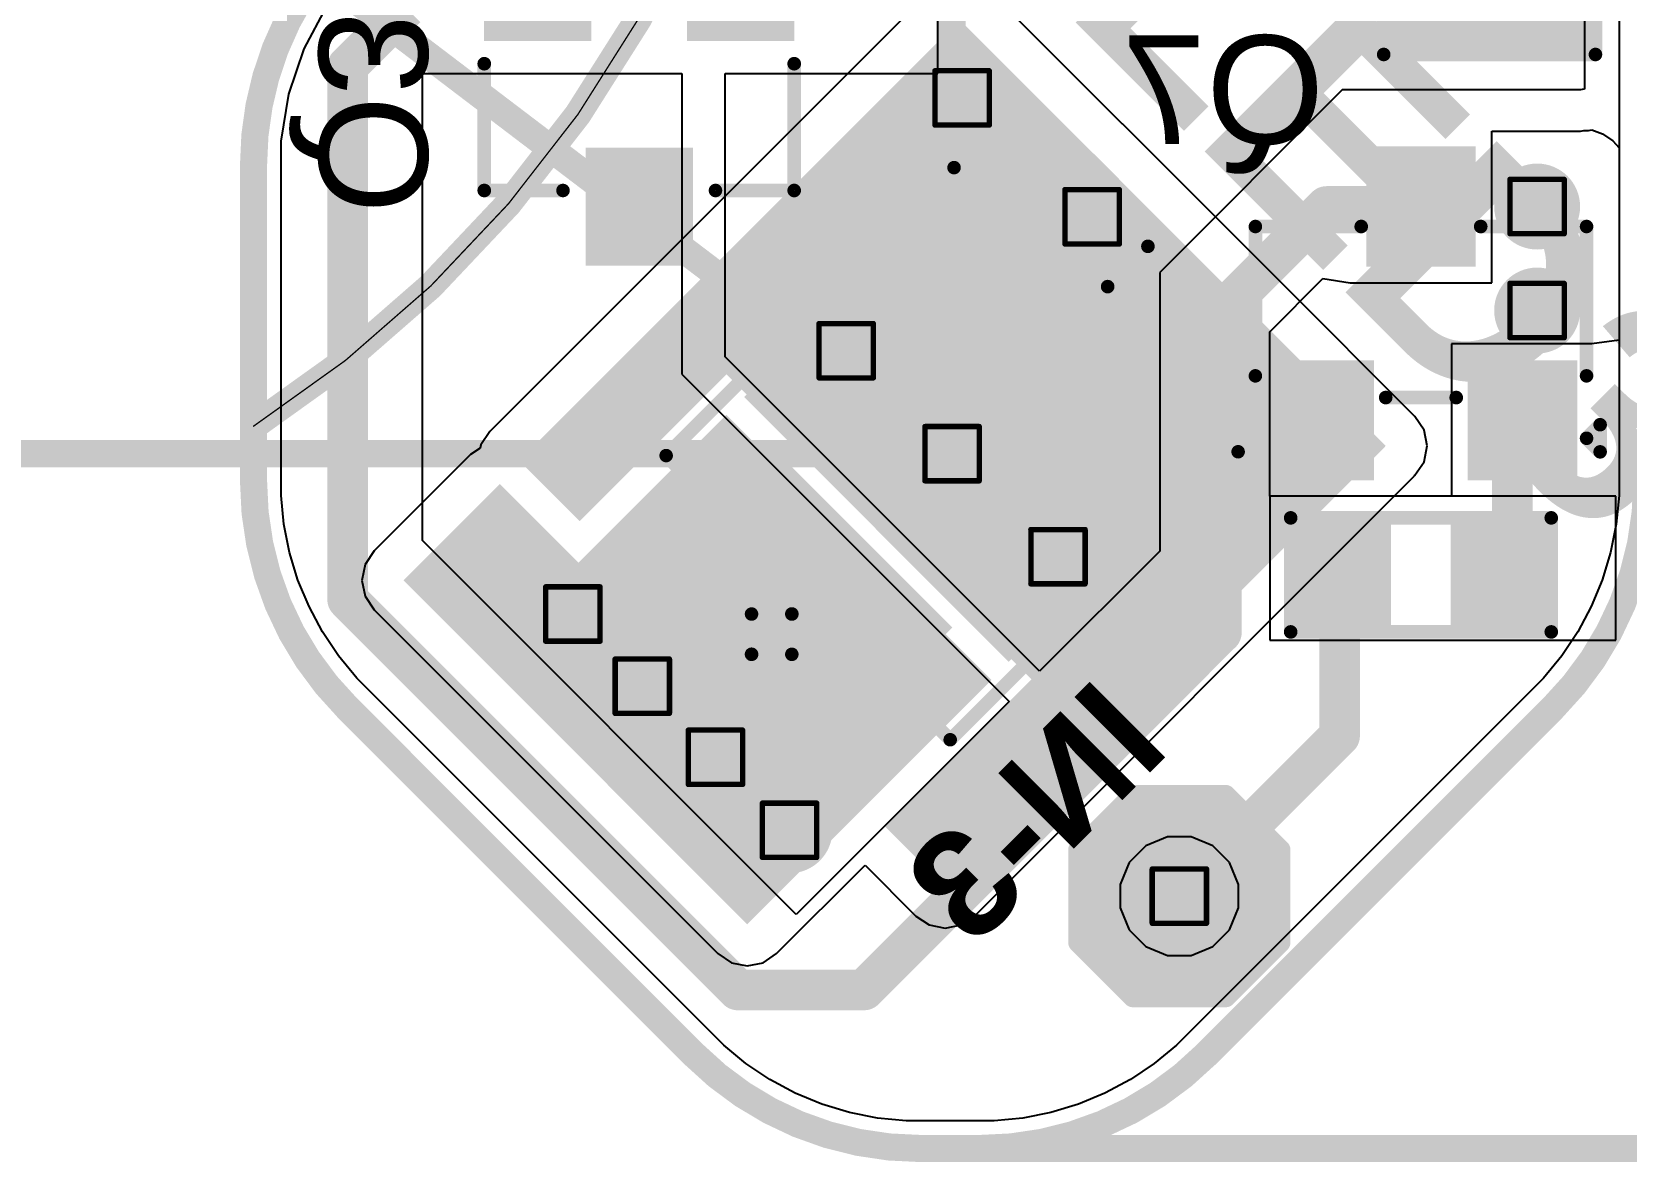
# Model space of a CAD drawing. Header units: inches. Extents: x 92 to 372, y 57 to 122.
# Drawn here: x 129.37 to 144.29, y 58.9 to 69.48 of the extents above; entities that cross this region are included whole.
import ezdxf

# ---------------------------------------------------------------- set-up
doc = ezdxf.new("R2010")
doc.units = ezdxf.units.IN
for name, color, linetype in [('Board Outline', 216, 'Continuous'), ('Bottom Layer', 5, 'Continuous'), ('Bottom Overlay', 54, 'Continuous'), ('Bottom Paste', 16, 'Continuous'), ('Bottom Solder', 6, 'Continuous'), ('Dimension', 6, 'Continuous'), ('Drill Drawing', 1, 'Continuous'), ('Top Layer', 1, 'Continuous'), ('Top Overlay', 2, 'Continuous'), ('Top Paste', 8, 'Continuous'), ('Top Solder', 216, 'Continuous'), ('Via Holes', 16, 'Continuous')]:
    doc.layers.add(name, color=color, linetype=linetype)
doc.styles.add('Arial', font='', dxfattribs={"height": 0.2})
doc.styles.add('Arial_Bold', font='', dxfattribs={"height": 0.2})
doc.styles.get('Arial').set_extended_font_data('Arial')
doc.styles.get('Arial_Bold').set_extended_font_data('Arial', bold=True)

# ---------------------------------------------------------------- blocks, each defined once
blk = doc.blocks.new('T__________B_4')
at = {"layer": 'Bottom Layer'}
blk.add_hatch(color=5, dxfattribs=at).paths.add_polyline_path([(0.381, 0.762), (-0.381, 0.762), (-0.762, 0.381), (-0.762, -0.381), (-0.381, -0.762), (0.381, -0.762), (0.762, -0.381), (0.762, 0.381)])
at = {"layer": 'Bottom Paste'}
blk.add_hatch(color=16, dxfattribs=at).paths.add_polyline_path([(0.381, 0.762), (-0.381, 0.762), (-0.762, 0.381), (-0.762, -0.381), (-0.381, -0.762), (0.381, -0.762), (0.762, -0.381), (0.762, 0.381)])
at = {"layer": 'Bottom Solder'}
blk.add_hatch(color=6, dxfattribs=at).paths.add_polyline_path([(0.432, 0.864), (-0.432, 0.864), (-0.864, 0.432), (-0.864, -0.432), (-0.432, -0.864), (0.432, -0.864), (0.864, -0.432), (0.864, 0.432)])
at = {"layer": 'Bottom Overlay', "const_width": 0.2}
for points in [[(-0.432, 0.94), (-0.94, 0.432)], [(0.432, 0.94), (-0.432, 0.94)], [(0.94, 0.432), (0.432, 0.94)], [(-0.94, 0.432), (-0.94, -0.432)], [(0.94, 0.432), (0.94, -0.432)], [(-0.432, -0.94), (-0.94, -0.432)], [(0.94, -0.432), (0.432, -0.94)], [(0.432, -0.94), (-0.432, -0.94)]]:
    blk.add_lwpolyline(points, dxfattribs=at)
at = {"layer": 'Bottom Overlay', "const_width": 0.1}
for points in [[(-0.482, 0.94, 1), (-0.382, 0.94, 1)], [(-0.482, 0.94, 1), (-0.382, 0.94, 1)], [(0.382, 0.94, 1), (0.482, 0.94, 1)], [(0.382, 0.94, 1), (0.482, 0.94, 1)], [(-0.99, 0.432, 1), (-0.89, 0.432, 1)], [(-0.99, 0.432, 1), (-0.89, 0.432, 1)], [(0.89, 0.432, 1), (0.99, 0.432, 1)], [(0.89, 0.432, 1), (0.99, 0.432, 1)], [(-0.99, -0.432, 1), (-0.89, -0.432, 1)], [(-0.99, -0.432, 1), (-0.89, -0.432, 1)], [(0.89, -0.432, 1), (0.99, -0.432, 1)], [(0.89, -0.432, 1), (0.99, -0.432, 1)], [(-0.482, -0.94, 1), (-0.382, -0.94, 1)], [(-0.482, -0.94, 1), (-0.382, -0.94, 1)], [(0.382, -0.94, 1), (0.482, -0.94, 1)], [(0.382, -0.94, 1), (0.482, -0.94, 1)]]:
    blk.add_lwpolyline(points, format="xyb", close=True, dxfattribs=at)
blk = doc.blocks.new('R___1206_B_9')
at = {"layer": 'Bottom Layer'}
for points in [[(-2.032, 0.889), (-0.508, 0.889), (-0.508, -0.889), (-2.032, -0.889)], [(0.508, 0.889), (2.032, 0.889), (2.032, -0.889), (0.508, -0.889)]]:
    blk.add_hatch(color=5, dxfattribs=at).paths.add_polyline_path(points)
at = {"layer": 'Bottom Paste'}
for points in [[(-2.032, 0.889), (-0.508, 0.889), (-0.508, -0.889), (-2.032, -0.889)], [(0.508, 0.889), (2.032, 0.889), (2.032, -0.889), (0.508, -0.889)]]:
    blk.add_hatch(color=16, dxfattribs=at).paths.add_polyline_path(points)
at = {"layer": 'Bottom Solder'}
for points in [[(-2.1336, 0.9906), (-0.4064, 0.9906), (-0.4064, -0.9906), (-2.1336, -0.9906)], [(0.4064, 0.9906), (2.1336, 0.9906), (2.1336, -0.9906), (0.4064, -0.9906)]]:
    blk.add_hatch(color=6, dxfattribs=at).paths.add_polyline_path(points)
at = {"layer": 'Bottom Overlay', "const_width": 0.127}
for points in [[(-2.1336, -0.9906), (-2.1336, 0.9906)], [(2.1336, 0.9906), (-2.1336, 0.9906)], [(2.1336, -0.9906), (2.1336, 0.9906)], [(2.1336, -0.9906), (-2.1336, -0.9906)]]:
    blk.add_lwpolyline(points, dxfattribs=at)
at = {"layer": 'Bottom Overlay', "const_width": 0.0635}
for points in [[(-2.16535, 0.9906, 1), (-2.10185, 0.9906, 1)], [(-2.16535, 0.9906, 1), (-2.10185, 0.9906, 1)], [(2.10185, 0.9906, 1), (2.16535, 0.9906, 1)], [(2.10185, 0.9906, 1), (2.16535, 0.9906, 1)], [(-2.16535, -0.9906, 1), (-2.10185, -0.9906, 1)], [(-2.16535, -0.9906, 1), (-2.10185, -0.9906, 1)], [(2.10185, -0.9906, 1), (2.16535, -0.9906, 1)], [(2.10185, -0.9906, 1), (2.16535, -0.9906, 1)]]:
    blk.add_lwpolyline(points, format="xyb", close=True, dxfattribs=at)
blk = doc.blocks.new('R___0603_B_12')
at = {"layer": 'Bottom Layer'}
for points in [[(-1.143, -0.4445), (-1.143, 0.4445), (-0.381, 0.4445), (-0.381, -0.4445)], [(0.381, -0.4445), (0.381, 0.4445), (1.143, 0.4445), (1.143, -0.4445)]]:
    blk.add_hatch(color=5, dxfattribs=at).paths.add_polyline_path(points)
at = {"layer": 'Bottom Paste'}
for points in [[(-1.143, -0.4445), (-1.143, 0.4445), (-0.381, 0.4445), (-0.381, -0.4445)], [(0.381, -0.4445), (0.381, 0.4445), (1.143, 0.4445), (1.143, -0.4445)]]:
    blk.add_hatch(color=16, dxfattribs=at).paths.add_polyline_path(points)
at = {"layer": 'Bottom Solder'}
for points in [[(-1.2446, -0.5461), (-1.2446, 0.5461), (-0.2794, 0.5461), (-0.2794, -0.5461)], [(0.2794, -0.5461), (0.2794, 0.5461), (1.2446, 0.5461), (1.2446, -0.5461)]]:
    blk.add_hatch(color=6, dxfattribs=at).paths.add_polyline_path(points)
at = {"layer": 'Bottom Overlay', "const_width": 0.127}
for points in [[(1.2192, 0.5334), (-1.2192, 0.5334)], [(-1.2192, 0.5334), (-1.2192, -0.5334)], [(1.2192, 0.5334), (1.2192, -0.5334)], [(1.2192, -0.5334), (-1.2192, -0.5334)]]:
    blk.add_lwpolyline(points, dxfattribs=at)
at = {"layer": 'Bottom Overlay', "const_width": 0.0635}
for points in [[(-1.25095, 0.5334, 1), (-1.18745, 0.5334, 1)], [(-1.25095, 0.5334, 1), (-1.18745, 0.5334, 1)], [(1.18745, 0.5334, 1), (1.25095, 0.5334, 1)], [(1.18745, 0.5334, 1), (1.25095, 0.5334, 1)], [(-1.25095, -0.5334, 1), (-1.18745, -0.5334, 1)], [(-1.25095, -0.5334, 1), (-1.18745, -0.5334, 1)], [(1.18745, -0.5334, 1), (1.25095, -0.5334, 1)], [(1.18745, -0.5334, 1), (1.25095, -0.5334, 1)]]:
    blk.add_lwpolyline(points, format="xyb", close=True, dxfattribs=at)
blk = doc.blocks.new('SOT_23_B_20')
at = {"layer": 'Bottom Layer'}
for points in [[(-1.36, 1.46), (-0.54, 1.46), (-0.54, 0.54), (-1.36, 0.54)], [(0.54, 1.46), (1.36, 1.46), (1.36, 0.54), (0.54, 0.54)], [(-0.41, -0.54), (0.41, -0.54), (0.41, -1.46), (-0.41, -1.46)]]:
    blk.add_hatch(color=5, dxfattribs=at).paths.add_polyline_path(points)
at = {"layer": 'Bottom Paste'}
for points in [[(-1.36, 1.46), (-0.54, 1.46), (-0.54, 0.54), (-1.36, 0.54)], [(0.54, 1.46), (1.36, 1.46), (1.36, 0.54), (0.54, 0.54)], [(-0.41, -0.54), (0.41, -0.54), (0.41, -1.46), (-0.41, -1.46)]]:
    blk.add_hatch(color=16, dxfattribs=at).paths.add_polyline_path(points)
at = {"layer": 'Bottom Solder'}
for points in [[(-1.462, 1.562), (-0.438, 1.562), (-0.438, 0.438), (-1.462, 0.438)], [(0.438, 1.562), (1.462, 1.562), (1.462, 0.438), (0.438, 0.438)], [(-0.512, -0.438), (0.512, -0.438), (0.512, -1.562), (-0.512, -1.562)]]:
    blk.add_hatch(color=6, dxfattribs=at).paths.add_polyline_path(points)
at = {"layer": 'Bottom Overlay', "const_width": 0.127}
for points in [[(-1.676, 1.295), (-1.676, 1.041)], [(-1.549, 1.168), (-1.676, 1.295)], [(-1.549, 1.168), (-1.676, 1.041)], [(0.33, 0.787), (-0.33, 0.787)], [(-1.549, -0.813), (-1.549, 0.584)], [(1.549, 0.584), (1.549, -0.813)], [(-0.559, -0.813), (-1.549, -0.813)], [(1.549, -0.813), (0.559, -0.813)]]:
    blk.add_lwpolyline(points, dxfattribs=at)
at = {"layer": 'Bottom Overlay', "const_width": 0.0635}
for points in [[(-1.708, 1.295, 1), (-1.645, 1.295, 1)], [(-1.708, 1.295, 1), (-1.645, 1.295, 1)], [(-1.581, 1.168, 1), (-1.518, 1.168, 1)], [(-1.581, 1.168, 1), (-1.518, 1.168, 1)], [(-1.708, 1.041, 1), (-1.645, 1.041, 1)], [(-1.708, 1.041, 1), (-1.645, 1.041, 1)], [(-0.362, 0.787, 1), (-0.298, 0.787, 1)], [(0.298, 0.787, 1), (0.362, 0.787, 1)], [(-1.581, 0.584, 1), (-1.518, 0.584, 1)], [(1.518, 0.584, 1), (1.581, 0.584, 1)], [(-1.581, -0.813, 1), (-1.518, -0.813, 1)], [(-1.581, -0.813, 1), (-1.518, -0.813, 1)], [(-0.591, -0.813, 1), (-0.527, -0.813, 1)], [(0.527, -0.813, 1), (0.591, -0.813, 1)], [(1.518, -0.813, 1), (1.581, -0.813, 1)], [(1.518, -0.813, 1), (1.581, -0.813, 1)]]:
    blk.add_lwpolyline(points, format="xyb", close=True, dxfattribs=at)
blk = doc.blocks.new('SOT_23F_B_24')
at = {"layer": 'Bottom Layer'}
for points in [[(-0.55, 1.5), (-0.55, 0.6), (-1.35, 0.6), (-1.35, 1.5)], [(1.35, 1.5), (1.35, 0.6), (0.55, 0.6), (0.55, 1.5)], [(0.4, -0.6), (0.4, -1.5), (-0.4, -1.5), (-0.4, -0.6)]]:
    blk.add_hatch(color=5, dxfattribs=at).paths.add_polyline_path(points)
at = {"layer": 'Bottom Paste'}
for points in [[(-0.55, 1.5), (-0.55, 0.6), (-1.35, 0.6), (-1.35, 1.5)], [(1.35, 1.5), (1.35, 0.6), (0.55, 0.6), (0.55, 1.5)], [(0.4, -0.6), (0.4, -1.5), (-0.4, -1.5), (-0.4, -0.6)]]:
    blk.add_hatch(color=16, dxfattribs=at).paths.add_polyline_path(points)
at = {"layer": 'Bottom Solder'}
for points in [[(-0.448, 1.602), (-0.448, 0.498), (-1.452, 0.498), (-1.452, 1.602)], [(1.452, 1.602), (1.452, 0.498), (0.448, 0.498), (0.448, 1.602)], [(0.502, -0.498), (0.502, -1.602), (-0.502, -1.602), (-0.502, -0.498)]]:
    blk.add_hatch(color=6, dxfattribs=at).paths.add_polyline_path(points)
at = {"layer": 'Bottom Overlay', "const_width": 0.127}
for points in [[(-1.661, 0.923), (-1.661, 1.177)], [(-1.661, 1.177), (-1.534, 1.05)], [(-0.356, 1.219), (0.356, 1.219)], [(-1.661, 0.923), (-1.534, 1.05)], [(-1.45, -0.9), (-1.45, 0.286)], [(1.45, -0.9), (1.45, 0.286)], [(-1.45, -0.9), (-0.714, -0.9)], [(0.714, -0.9), (1.45, -0.9)]]:
    blk.add_lwpolyline(points, dxfattribs=at)
at = {"layer": 'Bottom Overlay', "const_width": 0.0635}
for points in [[(-1.693, 1.177, 1), (-1.629, 1.177, 1)], [(-1.693, 1.177, 1), (-1.629, 1.177, 1)], [(-0.387, 1.219, 1), (-0.324, 1.219, 1)], [(0.324, 1.219, 1), (0.387, 1.219, 1)], [(-1.566, 1.05, 1), (-1.502, 1.05, 1)], [(-1.566, 1.05, 1), (-1.502, 1.05, 1)], [(-1.693, 0.923, 1), (-1.629, 0.923, 1)], [(-1.693, 0.923, 1), (-1.629, 0.923, 1)], [(-1.482, 0.286, 1), (-1.418, 0.286, 1)], [(1.418, 0.286, 1), (1.482, 0.286, 1)], [(-1.482, -0.9, 1), (-1.418, -0.9, 1)], [(-1.482, -0.9, 1), (-1.418, -0.9, 1)], [(-0.745, -0.9, 1), (-0.682, -0.9, 1)], [(0.682, -0.9, 1), (0.745, -0.9, 1)], [(1.418, -0.9, 1), (1.482, -0.9, 1)], [(1.418, -0.9, 1), (1.482, -0.9, 1)]]:
    blk.add_lwpolyline(points, format="xyb", close=True, dxfattribs=at)
blk = doc.blocks.new('GW_PUSTA1_CM_MENE_XX53_1_1050_R18_28')
at = {"layer": 'Top Layer'}
for points in [[(-2.818, -2.91), (-2.018, -2.91), (-2.018, 2.91), (-2.818, 2.91)], [(-1.05, 1.651), (1.041, 1.651), (1.041, 2.921), (-1.05, 2.921)], [(2.818, 2.91), (2.018, 2.91), (2.018, -2.91), (2.818, -2.91)], [(1.05, 1.25), (-1.05, 1.25), (-1.05, 1.7), (1.05, 1.7)], [(-2.057, -0.9), (-1.575, -0.9), (-1.575, 0.9), (-2.057, 0.9)], [(1.65, -0.9), (-1.65, -0.9), (-1.65, 0.9), (1.65, 0.9)], [(2.057, 0.9), (1.575, 0.9), (1.575, -0.9), (2.057, -0.9)], [(1.05, -1.7), (-1.05, -1.7), (-1.05, -1.25), (1.05, -1.25)], [(-1.05, -2.921), (1.041, -2.921), (1.041, -1.651), (-1.05, -1.651)]]:
    blk.add_hatch(color=1, dxfattribs=at).paths.add_polyline_path(points)
at = {"layer": 'Top Paste'}
for points in [[(1.05, 1.25), (-1.05, 1.25), (-1.05, 1.7), (1.05, 1.7)], [(1.65, -0.9), (-1.65, -0.9), (-1.65, 0.9), (1.65, 0.9)], [(1.05, -1.7), (-1.05, -1.7), (-1.05, -1.25), (1.05, -1.25)]]:
    blk.add_hatch(color=8, dxfattribs=at).paths.add_polyline_path(points)
at = {"layer": 'Top Solder'}
for points in [[(1.152, 1.148), (-1.152, 1.148), (-1.152, 1.802), (1.152, 1.802)], [(1.752, -1.002), (-1.752, -1.002), (-1.752, 1.002), (1.752, 1.002)], [(1.152, -1.802), (-1.152, -1.802), (-1.152, -1.148), (1.152, -1.148)]]:
    blk.add_hatch(color=216, dxfattribs=at).paths.add_polyline_path(points)
at = {"layer": 'Top Overlay', "const_width": 0.127}
for points in [[(-0.076, 2.134), (-0.076, 2.667)], [(-1.88, 1.905), (1.88, 1.905)], [(-1.88, -1.905), (-1.88, 1.905)], [(1.88, -1.905), (1.88, 1.905)], [(-1.88, -1.905), (1.88, -1.905)], [(0, -2.654), (0, -2.121)], [(-0.267, -2.388), (0.267, -2.388)]]:
    blk.add_lwpolyline(points, dxfattribs=at)
at = {"layer": 'Top Overlay', "const_width": 0.0635}
for points in [[(-0.108, 2.667, 1), (-0.044, 2.667, 1)], [(-0.108, 2.134, 1), (-0.044, 2.134, 1)], [(-1.911, 1.905, 1), (-1.848, 1.905, 1)], [(-1.911, 1.905, 1), (-1.848, 1.905, 1)], [(1.848, 1.905, 1), (1.911, 1.905, 1)], [(1.848, 1.905, 1), (1.911, 1.905, 1)], [(-1.911, -1.905, 1), (-1.848, -1.905, 1)], [(-1.911, -1.905, 1), (-1.848, -1.905, 1)], [(1.848, -1.905, 1), (1.911, -1.905, 1)], [(1.848, -1.905, 1), (1.911, -1.905, 1)], [(-0.032, -2.121, 1), (0.032, -2.121, 1)], [(-0.298, -2.388, 1), (-0.235, -2.388, 1)], [(0.235, -2.388, 1), (0.298, -2.388, 1)], [(-0.032, -2.654, 1), (0.032, -2.654, 1)]]:
    blk.add_lwpolyline(points, format="xyb", close=True, dxfattribs=at)

msp = doc.modelspace()

# ---------------------------------------------------------------- hatches: boundary and pattern name
at = {"layer": 'Bottom Layer'}
h = msp.add_hatch(color=5, dxfattribs=at)
edge = h.paths.add_edge_path()
edge.add_arc((138.074, 68.859), 0.3, 0, 360)
h = msp.add_hatch(color=5, dxfattribs=at)
edge = h.paths.add_edge_path()
edge.add_arc((139.29, 67.747), 0.3, 0, 360)
h = msp.add_hatch(color=5, dxfattribs=at)
edge = h.paths.add_edge_path()
edge.add_arc((143.454, 67.843), 0.3, 0, 360)
h = msp.add_hatch(color=5, dxfattribs=at)
edge = h.paths.add_edge_path()
edge.add_arc((143.454, 66.87), 0.3, 0, 360)
h = msp.add_hatch(color=5, dxfattribs=at)
edge = h.paths.add_edge_path()
edge.add_arc((136.989, 66.494), 0.3, 0, 360)
h = msp.add_hatch(color=5, dxfattribs=at)
edge = h.paths.add_edge_path()
edge.add_arc((137.98, 65.531), 0.3, 0, 360)
h = msp.add_hatch(color=5, dxfattribs=at)
edge = h.paths.add_edge_path()
edge.add_arc((138.971, 64.567), 0.3, 0, 360)
h = msp.add_hatch(color=5, dxfattribs=at)
edge = h.paths.add_edge_path()
edge.add_arc((134.431, 64.031), 0.3, 0, 360)
h = msp.add_hatch(color=5, dxfattribs=at)
edge = h.paths.add_edge_path()
edge.add_arc((135.081, 63.356), 0.3, 0, 360)
h = msp.add_hatch(color=5, dxfattribs=at)
edge = h.paths.add_edge_path()
edge.add_arc((135.765, 62.691), 0.3, 0, 360)
h = msp.add_hatch(color=5, dxfattribs=at)
edge = h.paths.add_edge_path()
edge.add_arc((136.458, 62.008), 0.3, 0, 360)
h = msp.add_hatch(color=5, dxfattribs=at)
edge = h.paths.add_edge_path()
edge.add_arc((140.106, 61.392), 0.3, 0, 360)
at = {"layer": 'Bottom Solder'}
h = msp.add_hatch(color=6, dxfattribs=at)
edge = h.paths.add_edge_path()
edge.add_arc((138.074, 68.859), 0.402, 0, 360)
h = msp.add_hatch(color=6, dxfattribs=at)
edge = h.paths.add_edge_path()
edge.add_arc((143.454, 67.843), 0.402, 0, 360)
h = msp.add_hatch(color=6, dxfattribs=at)
edge = h.paths.add_edge_path()
edge.add_arc((139.29, 67.747), 0.402, 0, 360)
h = msp.add_hatch(color=6, dxfattribs=at)
edge = h.paths.add_edge_path()
edge.add_arc((143.454, 66.87), 0.402, 0, 360)
h = msp.add_hatch(color=6, dxfattribs=at)
edge = h.paths.add_edge_path()
edge.add_arc((136.989, 66.494), 0.402, 0, 360)
h = msp.add_hatch(color=6, dxfattribs=at)
edge = h.paths.add_edge_path()
edge.add_arc((137.98, 65.531), 0.402, 0, 360)
h = msp.add_hatch(color=6, dxfattribs=at)
edge = h.paths.add_edge_path()
edge.add_arc((138.971, 64.567), 0.402, 0, 360)
h = msp.add_hatch(color=6, dxfattribs=at)
edge = h.paths.add_edge_path()
edge.add_arc((134.431, 64.031), 0.402, 0, 360)
h = msp.add_hatch(color=6, dxfattribs=at)
edge = h.paths.add_edge_path()
edge.add_arc((135.081, 63.356), 0.402, 0, 360)
h = msp.add_hatch(color=6, dxfattribs=at)
edge = h.paths.add_edge_path()
edge.add_arc((135.765, 62.691), 0.402, 0, 360)
h = msp.add_hatch(color=6, dxfattribs=at)
edge = h.paths.add_edge_path()
edge.add_arc((136.458, 62.008), 0.402, 0, 360)
h = msp.add_hatch(color=6, dxfattribs=at)
edge = h.paths.add_edge_path()
edge.add_arc((140.106, 61.392), 0.402, 0, 360)
at = {"layer": 'Top Layer'}
for points in [[(142.037, 65.604), (138.052, 69.588), (135.303, 66.839), (139.288, 62.855)], [(133.868, 63.895), (136.349, 61.414), (138.349, 63.414), (135.868, 65.895)], [(133.747, 65.248), (132.846, 64.346), (136.063, 61.128), (136.965, 62.03)]]:
    msp.add_hatch(color=1, dxfattribs=at).paths.add_polyline_path(points)
h = msp.add_hatch(color=1, dxfattribs=at)
edge = h.paths.add_edge_path()
edge.add_arc((138.074, 68.859), 0.3, 0, 360)
h = msp.add_hatch(color=1, dxfattribs=at)
edge = h.paths.add_edge_path()
edge.add_arc((139.29, 67.747), 0.3, 0, 360)
h = msp.add_hatch(color=1, dxfattribs=at)
edge = h.paths.add_edge_path()
edge.add_arc((143.454, 67.843), 0.3, 0, 360)
h = msp.add_hatch(color=1, dxfattribs=at)
edge = h.paths.add_edge_path()
edge.add_arc((143.454, 66.87), 0.3, 0, 360)
h = msp.add_hatch(color=1, dxfattribs=at)
edge = h.paths.add_edge_path()
edge.add_arc((136.989, 66.494), 0.3, 0, 360)
h = msp.add_hatch(color=1, dxfattribs=at)
edge = h.paths.add_edge_path()
edge.add_arc((137.98, 65.531), 0.3, 0, 360)
h = msp.add_hatch(color=1, dxfattribs=at)
edge = h.paths.add_edge_path()
edge.add_arc((138.971, 64.567), 0.3, 0, 360)
h = msp.add_hatch(color=1, dxfattribs=at)
edge = h.paths.add_edge_path()
edge.add_arc((134.431, 64.031), 0.3, 0, 360)
h = msp.add_hatch(color=1, dxfattribs=at)
edge = h.paths.add_edge_path()
edge.add_arc((135.081, 63.356), 0.3, 0, 360)
h = msp.add_hatch(color=1, dxfattribs=at)
edge = h.paths.add_edge_path()
edge.add_arc((135.765, 62.691), 0.3, 0, 360)
h = msp.add_hatch(color=1, dxfattribs=at)
edge = h.paths.add_edge_path()
edge.add_arc((136.458, 62.008), 0.3, 0, 360)
h = msp.add_hatch(color=1, dxfattribs=at)
edge = h.paths.add_edge_path()
edge.add_arc((140.106, 61.392), 0.3, 0, 360)
at = {"layer": 'Top Solder'}
h = msp.add_hatch(color=216, dxfattribs=at)
edge = h.paths.add_edge_path()
edge.add_arc((138.074, 68.859), 0.402, 0, 360)
h = msp.add_hatch(color=216, dxfattribs=at)
edge = h.paths.add_edge_path()
edge.add_arc((143.454, 67.843), 0.402, 0, 360)
h = msp.add_hatch(color=216, dxfattribs=at)
edge = h.paths.add_edge_path()
edge.add_arc((139.29, 67.747), 0.402, 0, 360)
h = msp.add_hatch(color=216, dxfattribs=at)
edge = h.paths.add_edge_path()
edge.add_arc((143.454, 66.87), 0.402, 0, 360)
h = msp.add_hatch(color=216, dxfattribs=at)
edge = h.paths.add_edge_path()
edge.add_arc((136.989, 66.494), 0.402, 0, 360)
h = msp.add_hatch(color=216, dxfattribs=at)
edge = h.paths.add_edge_path()
edge.add_arc((137.98, 65.531), 0.402, 0, 360)
h = msp.add_hatch(color=216, dxfattribs=at)
edge = h.paths.add_edge_path()
edge.add_arc((138.971, 64.567), 0.402, 0, 360)
h = msp.add_hatch(color=216, dxfattribs=at)
edge = h.paths.add_edge_path()
edge.add_arc((134.431, 64.031), 0.402, 0, 360)
h = msp.add_hatch(color=216, dxfattribs=at)
edge = h.paths.add_edge_path()
edge.add_arc((135.081, 63.356), 0.402, 0, 360)
h = msp.add_hatch(color=216, dxfattribs=at)
edge = h.paths.add_edge_path()
edge.add_arc((135.765, 62.691), 0.402, 0, 360)
h = msp.add_hatch(color=216, dxfattribs=at)
edge = h.paths.add_edge_path()
edge.add_arc((136.458, 62.008), 0.402, 0, 360)
h = msp.add_hatch(color=216, dxfattribs=at)
edge = h.paths.add_edge_path()
edge.add_arc((140.106, 61.392), 0.402, 0, 360)
at = {"layer": 'Via Holes'}
h = msp.add_hatch(color=7, dxfattribs=at)
edge = h.paths.add_edge_path()
edge.add_arc((138.074, 68.859), 0.15, 0, 360)
h = msp.add_hatch(color=7, dxfattribs=at)
edge = h.paths.add_edge_path()
edge.add_arc((139.29, 67.747), 0.15, 0, 360)
h = msp.add_hatch(color=7, dxfattribs=at)
edge = h.paths.add_edge_path()
edge.add_arc((143.454, 67.843), 0.15, 0, 360)
h = msp.add_hatch(color=7, dxfattribs=at)
edge = h.paths.add_edge_path()
edge.add_arc((143.454, 66.87), 0.15, 0, 360)
h = msp.add_hatch(color=7, dxfattribs=at)
edge = h.paths.add_edge_path()
edge.add_arc((136.989, 66.494), 0.15, 0, 360)
h = msp.add_hatch(color=7, dxfattribs=at)
edge = h.paths.add_edge_path()
edge.add_arc((137.98, 65.531), 0.15, 0, 360)
h = msp.add_hatch(color=7, dxfattribs=at)
edge = h.paths.add_edge_path()
edge.add_arc((138.971, 64.567), 0.15, 0, 360)
h = msp.add_hatch(color=7, dxfattribs=at)
edge = h.paths.add_edge_path()
edge.add_arc((134.431, 64.031), 0.15, 0, 360)
h = msp.add_hatch(color=7, dxfattribs=at)
edge = h.paths.add_edge_path()
edge.add_arc((135.081, 63.356), 0.15, 0, 360)
h = msp.add_hatch(color=7, dxfattribs=at)
edge = h.paths.add_edge_path()
edge.add_arc((135.765, 62.691), 0.15, 0, 360)
h = msp.add_hatch(color=7, dxfattribs=at)
edge = h.paths.add_edge_path()
edge.add_arc((136.458, 62.008), 0.15, 0, 360)
h = msp.add_hatch(color=7, dxfattribs=at)
edge = h.paths.add_edge_path()
edge.add_arc((140.106, 61.392), 0.15, 0, 360)

# ---------------------------------------------------------------- linework, layer by layer
at = {"layer": 'Board Outline', "const_width": 0.254}
for points in [[(131.443, 68.232, -0.16366), (132.053, 70.045)], [(132.322, 63.152, -0.198912), (131.443, 65.274)], [(144.48, 65.274, -0.198912), (143.601, 63.152)], [(137.686, 59.031, -0.198912), (135.564, 59.91)], [(140.358, 59.91, -0.198912), (138.237, 59.031)]]:
    msp.add_lwpolyline(points, format="xyb", dxfattribs=at)
for points in [[(131.443, 65.788), (131.443, 68.232)], [(131.443, 65.274), (131.443, 65.788)], [(132.322, 63.152), (135.564, 59.91)], [(140.358, 59.91), (143.601, 63.152)], [(137.686, 59.031), (138.237, 59.031)]]:
    msp.add_lwpolyline(points, dxfattribs=at)
at = {"layer": 'Board Outline', "const_width": 0.127}
for points in [[(131.38, 68.232, 1), (131.507, 68.232, 1)], [(131.38, 68.232, 1), (131.507, 68.232, 1)], [(131.38, 65.788, 1), (131.507, 65.788, 1)], [(131.38, 65.788, 1), (131.507, 65.788, 1)], [(131.38, 65.274, 1), (131.507, 65.274, 1)], [(131.38, 65.274, 1), (131.507, 65.274, 1)], [(132.258, 63.152, 1), (132.385, 63.152, 1)], [(132.258, 63.152, 1), (132.385, 63.152, 1)], [(143.537, 63.152, 1), (143.664, 63.152, 1)], [(143.537, 63.152, 1), (143.664, 63.152, 1)], [(135.501, 59.91, 1), (135.628, 59.91, 1)], [(135.501, 59.91, 1), (135.628, 59.91, 1)], [(140.295, 59.91, 1), (140.422, 59.91, 1)], [(140.295, 59.91, 1), (140.422, 59.91, 1)], [(137.622, 59.031, 1), (137.749, 59.031, 1)], [(137.622, 59.031, 1), (137.749, 59.031, 1)], [(138.173, 59.031, 1), (138.3, 59.031, 1)], [(138.173, 59.031, 1), (138.3, 59.031, 1)]]:
    msp.add_lwpolyline(points, format="xyb", close=True, dxfattribs=at)
at = {"layer": 'Bottom Layer'}
for p, q in [((137.846, 69.088), (137.846, 70.891)), ((143.898, 70.885), (143.898, 68.942)), ((133.024, 64.719), (133.024, 69.088)), ((133.024, 69.088), (135.452, 69.088)), ((135.452, 69.088), (135.452, 66.274)), ((135.857, 66.438), (135.857, 69.088)), ((135.857, 69.088), (137.846, 69.088)), ((141.63, 68.936), (139.922, 67.227)), ((143.86, 68.936), (141.63, 68.936)), ((143.891, 68.942), (143.86, 68.936)), ((143.898, 68.942), (143.891, 68.942)), ((143.031, 67.129), (143.031, 68.547)), ((143.031, 68.547), (143.86, 68.547)), ((143.86, 68.547), (143.891, 68.553)), ((143.891, 68.553), (143.898, 68.553)), ((143.898, 68.553), (143.905, 68.555)), ((143.905, 68.555), (143.936, 68.555)), ((143.936, 68.555), (143.967, 68.561)), ((143.967, 68.561), (144.066, 68.524)), ((144.066, 68.524), (144.162, 68.457)), ((144.162, 68.457), (144.221, 68.393)), ((144.221, 68.393), (144.221, 66.592)), ((139.922, 67.227), (139.922, 64.62)), ((140.952, 66.671), (141.449, 67.169)), ((141.449, 67.169), (141.703, 67.129)), ((141.703, 67.129), (141.703, 67.129)), ((141.703, 67.129), (143.031, 67.129)), ((140.952, 65.134), (140.952, 66.671)), ((143.967, 66.557), (142.653, 66.557)), ((142.653, 66.557), (142.653, 65.134)), ((144.221, 66.592), (143.967, 66.557)), ((138.798, 63.496), (135.857, 66.438)), ((135.452, 66.274), (138.514, 63.212)), ((140.952, 65.134), (140.952, 63.788)), ((144.191, 65.134), (140.952, 65.134)), ((142.653, 65.134), (140.952, 65.134)), ((144.191, 63.788), (144.191, 65.134)), ((136.522, 61.22), (133.024, 64.719)), ((139.922, 64.62), (138.798, 63.496)), ((140.952, 63.788), (144.191, 63.788)), ((138.514, 63.212), (136.522, 61.22))]:
    msp.add_line(p, q, dxfattribs=at)
at = {"layer": 'Bottom Layer', "const_width": 0.381}
for points in [[(132.324, 69.156), (132.869, 69.701)], [(132.324, 64.166), (132.324, 69.156)], [(140.498, 66.859), (141.483, 67.843)], [(141.483, 67.843), (142.367, 67.843)], [(140.498, 63.857), (140.498, 66.859)], [(141.417, 65.843), (141.417, 65.893)], [(143.223, 65.749), (143.317, 65.843)], [(143.223, 64.491), (143.223, 65.749)], [(143.129, 64.397), (143.223, 64.491)], [(141.605, 62.89), (141.605, 64.397)], [(132.324, 64.166), (135.975, 60.515)], [(137.157, 60.515), (140.498, 63.857)], [(140.106, 61.392), (141.605, 62.89)], [(135.975, 60.515), (137.157, 60.515)]]:
    msp.add_lwpolyline(points, dxfattribs=at)
at = {"layer": 'Bottom Layer', "const_width": 0.191}
for points in [[(132.229, 69.156, 1), (132.419, 69.156, 1)], [(132.229, 69.156, 1), (132.419, 69.156, 1)], [(141.388, 67.843, 1), (141.578, 67.843, 1)], [(141.388, 67.843, 1), (141.578, 67.843, 1)], [(142.272, 67.843, 1), (142.462, 67.843, 1)], [(140.403, 66.859, 1), (140.594, 66.859, 1)], [(140.403, 66.859, 1), (140.594, 66.859, 1)], [(141.322, 65.893, 1), (141.512, 65.893, 1)], [(141.322, 65.843, 1), (141.512, 65.843, 1)], [(143.128, 65.749, 1), (143.318, 65.749, 1)], [(143.128, 65.749, 1), (143.318, 65.749, 1)], [(143.222, 65.843, 1), (143.412, 65.843, 1)], [(143.128, 64.491, 1), (143.318, 64.491, 1)], [(143.128, 64.491, 1), (143.318, 64.491, 1)], [(141.51, 64.397, 1), (141.7, 64.397, 1)], [(143.034, 64.397, 1), (143.224, 64.397, 1)], [(132.229, 64.166, 1), (132.419, 64.166, 1)], [(132.229, 64.166, 1), (132.419, 64.166, 1)], [(140.403, 63.857, 1), (140.594, 63.857, 1)], [(140.403, 63.857, 1), (140.594, 63.857, 1)], [(141.51, 62.89, 1), (141.7, 62.89, 1)], [(141.51, 62.89, 1), (141.7, 62.89, 1)], [(140.011, 61.392, 1), (140.202, 61.392, 1)], [(135.879, 60.515, 1), (136.07, 60.515, 1)], [(135.879, 60.515, 1), (136.07, 60.515, 1)], [(137.062, 60.515, 1), (137.252, 60.515, 1)], [(137.062, 60.515, 1), (137.252, 60.515, 1)]]:
    msp.add_lwpolyline(points, format="xyb", close=True, dxfattribs=at)
at = {"layer": 'Dimension', "const_width": 0.0127}
msp.add_lwpolyline([(114.48, 75.031, -1.683703), (131.443, 65.788)], format="xyb", dxfattribs=at)
at = {"layer": 'Dimension', "const_width": 0.254}
for points in [[(112.98, 84.531), (137.98, 65.531)], [(137.98, 65.531), (137.98, 84.531)], [(112.98, 65.531), (137.98, 65.531)], [(138.067, 59.031), (150.901, 59.031)]]:
    msp.add_lwpolyline(points, dxfattribs=at)
at = {"layer": 'Dimension'}
for points, const_width in [([(131.44, 65.788, 1), (131.446, 65.788, 1)], 0.00635), ([(137.916, 65.531, 1), (138.043, 65.531, 1)], 0.127), ([(137.916, 65.531, 1), (138.043, 65.531, 1)], 0.127), ([(137.916, 65.531, 1), (138.043, 65.531, 1)], 0.127), ([(138.003, 59.031, 1), (138.13, 59.031, 1)], 0.127)]:
    msp.add_lwpolyline(points, format="xyb", close=True, dxfattribs=dict(at, const_width=const_width))
at = {"layer": 'Drill Drawing', "const_width": 0.0508}
for points in [[(137.82, 69.113), (138.328, 69.113)], [(137.82, 68.605), (137.82, 69.113)], [(138.328, 68.605), (138.328, 69.113)], [(137.82, 68.605), (138.328, 68.605)], [(139.036, 68.001), (139.544, 68.001)], [(139.036, 67.493), (139.036, 68.001)], [(139.544, 67.493), (139.544, 68.001)], [(143.2, 68.097), (143.708, 68.097)], [(143.2, 67.589), (143.2, 68.097)], [(143.708, 67.589), (143.708, 68.097)], [(143.2, 67.589), (143.708, 67.589)], [(139.036, 67.493), (139.544, 67.493)], [(143.2, 67.124), (143.708, 67.124)], [(143.2, 66.616), (143.2, 67.124)], [(143.708, 66.616), (143.708, 67.124)], [(136.735, 66.748), (137.243, 66.748)], [(136.735, 66.24), (136.735, 66.748)], [(137.243, 66.24), (137.243, 66.748)], [(143.2, 66.616), (143.708, 66.616)], [(136.735, 66.24), (137.243, 66.24)], [(137.726, 65.785), (138.234, 65.785)], [(137.726, 65.277), (137.726, 65.785)], [(138.234, 65.277), (138.234, 65.785)], [(137.726, 65.277), (138.234, 65.277)], [(138.717, 64.821), (139.225, 64.821)], [(138.717, 64.313), (138.717, 64.821)], [(139.225, 64.313), (139.225, 64.821)], [(134.177, 64.285), (134.685, 64.285)], [(134.177, 63.777), (134.177, 64.285)], [(134.685, 63.777), (134.685, 64.285)], [(138.717, 64.313), (139.225, 64.313)], [(134.177, 63.777), (134.685, 63.777)], [(134.827, 63.61), (135.335, 63.61)], [(134.827, 63.102), (134.827, 63.61)], [(135.335, 63.102), (135.335, 63.61)], [(134.827, 63.102), (135.335, 63.102)], [(135.511, 62.945), (136.019, 62.945)], [(135.511, 62.437), (135.511, 62.945)], [(136.019, 62.437), (136.019, 62.945)], [(135.511, 62.437), (136.019, 62.437)], [(136.204, 62.262), (136.712, 62.262)], [(136.204, 61.754), (136.204, 62.262)], [(136.712, 61.754), (136.712, 62.262)], [(136.204, 61.754), (136.712, 61.754)], [(139.852, 61.646), (140.36, 61.646)], [(139.852, 61.138), (139.852, 61.646)], [(140.36, 61.138), (140.36, 61.646)], [(139.852, 61.138), (140.36, 61.138)]]:
    msp.add_lwpolyline(points, dxfattribs=at)
at = {"layer": 'Drill Drawing', "const_width": 0.0254}
for points in [[(137.807, 69.113, 1), (137.832, 69.113, 1)], [(137.807, 69.113, 1), (137.832, 69.113, 1)], [(138.315, 69.113, 1), (138.34, 69.113, 1)], [(138.315, 69.113, 1), (138.34, 69.113, 1)], [(137.807, 68.605, 1), (137.832, 68.605, 1)], [(137.807, 68.605, 1), (137.832, 68.605, 1)], [(138.315, 68.605, 1), (138.34, 68.605, 1)], [(138.315, 68.605, 1), (138.34, 68.605, 1)], [(139.023, 68.001, 1), (139.049, 68.001, 1)], [(139.023, 68.001, 1), (139.049, 68.001, 1)], [(139.531, 68.001, 1), (139.557, 68.001, 1)], [(139.531, 68.001, 1), (139.557, 68.001, 1)], [(143.187, 68.097, 1), (143.212, 68.097, 1)], [(143.187, 68.097, 1), (143.212, 68.097, 1)], [(143.695, 68.097, 1), (143.72, 68.097, 1)], [(143.695, 68.097, 1), (143.72, 68.097, 1)], [(143.187, 67.589, 1), (143.212, 67.589, 1)], [(143.187, 67.589, 1), (143.212, 67.589, 1)], [(143.695, 67.589, 1), (143.72, 67.589, 1)], [(143.695, 67.589, 1), (143.72, 67.589, 1)], [(139.023, 67.493, 1), (139.049, 67.493, 1)], [(139.023, 67.493, 1), (139.049, 67.493, 1)], [(139.531, 67.493, 1), (139.557, 67.493, 1)], [(139.531, 67.493, 1), (139.557, 67.493, 1)], [(143.187, 67.124, 1), (143.212, 67.124, 1)], [(143.187, 67.124, 1), (143.212, 67.124, 1)], [(143.695, 67.124, 1), (143.72, 67.124, 1)], [(143.695, 67.124, 1), (143.72, 67.124, 1)], [(136.722, 66.748, 1), (136.747, 66.748, 1)], [(136.722, 66.748, 1), (136.747, 66.748, 1)], [(137.23, 66.748, 1), (137.255, 66.748, 1)], [(137.23, 66.748, 1), (137.255, 66.748, 1)], [(143.187, 66.616, 1), (143.212, 66.616, 1)], [(143.187, 66.616, 1), (143.212, 66.616, 1)], [(143.695, 66.616, 1), (143.72, 66.616, 1)], [(143.695, 66.616, 1), (143.72, 66.616, 1)], [(136.722, 66.24, 1), (136.747, 66.24, 1)], [(136.722, 66.24, 1), (136.747, 66.24, 1)], [(137.23, 66.24, 1), (137.255, 66.24, 1)], [(137.23, 66.24, 1), (137.255, 66.24, 1)], [(137.713, 65.785, 1), (137.738, 65.785, 1)], [(137.713, 65.785, 1), (137.738, 65.785, 1)], [(138.221, 65.785, 1), (138.246, 65.785, 1)], [(138.221, 65.785, 1), (138.246, 65.785, 1)], [(137.713, 65.277, 1), (137.738, 65.277, 1)], [(137.713, 65.277, 1), (137.738, 65.277, 1)], [(138.221, 65.277, 1), (138.246, 65.277, 1)], [(138.221, 65.277, 1), (138.246, 65.277, 1)], [(138.704, 64.821, 1), (138.729, 64.821, 1)], [(138.704, 64.821, 1), (138.729, 64.821, 1)], [(139.212, 64.821, 1), (139.237, 64.821, 1)], [(139.212, 64.821, 1), (139.237, 64.821, 1)], [(134.164, 64.285, 1), (134.19, 64.285, 1)], [(134.164, 64.285, 1), (134.19, 64.285, 1)], [(134.672, 64.285, 1), (134.698, 64.285, 1)], [(134.672, 64.285, 1), (134.698, 64.285, 1)], [(138.704, 64.313, 1), (138.729, 64.313, 1)], [(138.704, 64.313, 1), (138.729, 64.313, 1)], [(139.212, 64.313, 1), (139.237, 64.313, 1)], [(139.212, 64.313, 1), (139.237, 64.313, 1)], [(134.164, 63.777, 1), (134.19, 63.777, 1)], [(134.164, 63.777, 1), (134.19, 63.777, 1)], [(134.672, 63.777, 1), (134.698, 63.777, 1)], [(134.672, 63.777, 1), (134.698, 63.777, 1)], [(134.814, 63.61, 1), (134.839, 63.61, 1)], [(134.814, 63.61, 1), (134.839, 63.61, 1)], [(135.322, 63.61, 1), (135.347, 63.61, 1)], [(135.322, 63.61, 1), (135.347, 63.61, 1)], [(134.814, 63.102, 1), (134.839, 63.102, 1)], [(134.814, 63.102, 1), (134.839, 63.102, 1)], [(135.322, 63.102, 1), (135.347, 63.102, 1)], [(135.322, 63.102, 1), (135.347, 63.102, 1)], [(135.499, 62.945, 1), (135.524, 62.945, 1)], [(135.499, 62.945, 1), (135.524, 62.945, 1)], [(136.007, 62.945, 1), (136.032, 62.945, 1)], [(136.007, 62.945, 1), (136.032, 62.945, 1)], [(135.499, 62.437, 1), (135.524, 62.437, 1)], [(135.499, 62.437, 1), (135.524, 62.437, 1)], [(136.007, 62.437, 1), (136.032, 62.437, 1)], [(136.007, 62.437, 1), (136.032, 62.437, 1)], [(136.192, 62.262, 1), (136.217, 62.262, 1)], [(136.192, 62.262, 1), (136.217, 62.262, 1)], [(136.7, 62.262, 1), (136.725, 62.262, 1)], [(136.7, 62.262, 1), (136.725, 62.262, 1)], [(136.192, 61.754, 1), (136.217, 61.754, 1)], [(136.192, 61.754, 1), (136.217, 61.754, 1)], [(136.7, 61.754, 1), (136.725, 61.754, 1)], [(136.7, 61.754, 1), (136.725, 61.754, 1)], [(139.84, 61.646, 1), (139.865, 61.646, 1)], [(139.84, 61.646, 1), (139.865, 61.646, 1)], [(140.348, 61.646, 1), (140.373, 61.646, 1)], [(140.348, 61.646, 1), (140.373, 61.646, 1)], [(139.84, 61.138, 1), (139.865, 61.138, 1)], [(139.84, 61.138, 1), (139.865, 61.138, 1)], [(140.348, 61.138, 1), (140.373, 61.138, 1)], [(140.348, 61.138, 1), (140.373, 61.138, 1)]]:
    msp.add_lwpolyline(points, format="xyb", close=True, dxfattribs=at)
at = {"layer": 'Top Layer'}
for p, q in [((144.221, 84.788), (144.221, 65.274)), ((137.77, 69.856), (133.655, 65.74)), ((139.575, 68.615), (138.327, 69.863)), ((131.916, 69.317), (132.125, 69.711)), ((131.774, 68.895), (131.916, 69.317)), ((131.702, 68.455), (131.774, 68.895)), ((139.577, 68.613), (139.575, 68.615)), ((141.056, 67.135), (139.577, 68.613)), ((131.702, 68.232), (131.702, 68.455)), ((131.702, 65.274), (131.702, 68.232)), ((131.702, 68.232), (131.702, 68.232)), ((131.702, 68.232), (131.702, 68.232)), ((141.058, 67.132), (141.056, 67.135)), ((142.311, 65.878), (141.058, 67.132)), ((142.396, 65.752), (142.311, 65.878)), ((133.655, 65.74), (133.571, 65.614)), ((142.425, 65.604), (142.396, 65.752)), ((133.473, 65.522), (132.571, 64.621)), ((133.565, 65.584), (133.473, 65.522)), ((133.571, 65.614), (133.565, 65.584)), ((142.396, 65.455), (142.425, 65.604)), ((142.311, 65.329), (142.396, 65.455)), ((131.702, 65.139), (131.702, 65.274)), ((138.189, 61.206), (142.304, 65.322)), ((142.304, 65.322), (142.305, 65.323)), ((142.305, 65.323), (142.311, 65.329)), ((144.221, 65.274), (144.221, 65.139)), ((131.728, 64.871), (131.702, 65.139)), ((144.221, 65.139), (144.194, 64.871)), ((131.781, 64.607), (131.728, 64.871)), ((144.194, 64.871), (144.142, 64.607)), ((131.859, 64.349), (131.781, 64.607)), ((132.571, 64.621), (132.487, 64.494)), ((144.142, 64.607), (144.064, 64.349)), ((132.487, 64.494), (132.457, 64.346)), ((131.962, 64.1), (131.859, 64.349)), ((132.457, 64.346), (132.487, 64.197)), ((144.064, 64.349), (143.96, 64.1)), ((132.487, 64.197), (132.571, 64.071)), ((132.089, 63.863), (131.962, 64.1)), ((132.571, 64.071), (135.788, 60.854)), ((143.96, 64.1), (143.834, 63.863)), ((132.239, 63.639), (132.089, 63.863)), ((143.834, 63.863), (143.684, 63.639)), ((132.41, 63.431), (132.239, 63.639)), ((143.684, 63.639), (143.513, 63.431)), ((132.505, 63.335), (132.41, 63.431)), ((143.513, 63.431), (143.418, 63.335)), ((135.748, 60.093), (132.505, 63.335)), ((143.418, 63.335), (140.175, 60.093)), ((143.418, 63.335), (143.418, 63.335)), ((139.996, 61.946), (139.793, 61.861)), ((140.217, 61.946), (139.996, 61.946)), ((140.42, 61.861), (140.217, 61.946)), ((139.793, 61.861), (139.637, 61.706)), ((140.576, 61.706), (140.42, 61.861)), ((136.338, 60.854), (137.165, 61.681)), ((137.165, 61.681), (137.64, 61.206)), ((139.637, 61.706), (139.552, 61.502)), ((140.66, 61.502), (140.576, 61.706)), ((139.552, 61.502), (139.552, 61.282)), ((140.66, 61.282), (140.66, 61.502)), ((137.64, 61.206), (137.766, 61.122)), ((138.063, 61.122), (138.189, 61.206)), ((139.552, 61.282), (139.637, 61.078)), ((140.576, 61.078), (140.66, 61.282)), ((137.766, 61.122), (137.914, 61.092)), ((137.914, 61.092), (138.063, 61.122)), ((139.637, 61.078), (139.793, 60.922)), ((140.42, 60.922), (140.576, 61.078)), ((139.793, 60.922), (139.996, 60.838)), ((140.217, 60.838), (140.42, 60.922)), ((135.788, 60.854), (135.914, 60.769)), ((135.914, 60.769), (136.063, 60.74)), ((136.063, 60.74), (136.212, 60.769)), ((136.212, 60.769), (136.338, 60.854)), ((139.996, 60.838), (140.217, 60.838)), ((135.843, 59.997), (135.748, 60.093)), ((136.051, 59.827), (135.843, 59.997)), ((140.08, 59.997), (139.872, 59.827)), ((140.175, 60.093), (140.08, 59.997)), ((136.275, 59.677), (136.051, 59.827)), ((139.872, 59.827), (139.648, 59.677)), ((136.512, 59.55), (136.275, 59.677)), ((139.648, 59.677), (139.41, 59.55)), ((136.761, 59.447), (136.512, 59.55)), ((139.41, 59.55), (139.162, 59.447)), ((137.019, 59.369), (136.761, 59.447)), ((139.162, 59.447), (138.904, 59.369)), ((137.283, 59.316), (137.019, 59.369)), ((137.551, 59.29), (137.283, 59.316)), ((137.686, 59.29), (137.551, 59.29)), ((138.237, 59.29), (137.686, 59.29)), ((137.686, 59.29), (137.686, 59.29)), ((137.686, 59.29), (137.686, 59.29)), ((138.372, 59.29), (138.237, 59.29)), ((138.237, 59.29), (138.237, 59.29)), ((138.237, 59.29), (138.237, 59.29)), ((138.64, 59.316), (138.372, 59.29)), ((138.904, 59.369), (138.64, 59.316))]:
    msp.add_line(p, q, dxfattribs=at)
at = {"layer": 'Top Overlay', "const_width": 0.254}
msp.add_lwpolyline([(114.48, 75.031, -1.683703), (131.443, 65.788)], format="xyb", dxfattribs=at)
at = {"layer": 'Top Overlay', "const_width": 0.127}
msp.add_lwpolyline([(131.38, 65.788, 1), (131.507, 65.788, 1)], format="xyb", close=True, dxfattribs=at)

# ---------------------------------------------------------------- block references
for name, p, rotation in [('R___1206_B_9', (143.009, 71.399), 270), ('GW_PUSTA1_CM_MENE_XX53_1_1050_R18_28', (137.98, 65.531), 315), ('SOT_23_B_20', (142.367, 66.843), 180), ('R___0603_B_12', (142.367, 64.397), 180), ('T__________B_4', (140.106, 61.392), 180)]:
    msp.add_blockref(name, p, dxfattribs=dict(rotation=rotation))
msp.add_blockref('SOT_23F_B_24', (135.052, 68.893))

# ---------------------------------------------------------------- texts
at = {"layer": 'Bottom Overlay', "text_generation_flag": 2}
for s, height, rotation, style, p in [('Q3', 1.016, 270, 'Arial', (132.055, 67.776)), ('IN-3', 1, 45, 'Arial_Bold', (140.04, 62.756))]:
    msp.add_text(s, height=height, rotation=rotation, dxfattribs=dict(at, style=style)).set_placement(p)
at = {"layer": 'Bottom Overlay', "style": 'Arial', "text_generation_flag": 2}
msp.add_text('Q7', height=1.016, dxfattribs=at).set_placement((141.461, 68.428))
at = {"layer": 'Top Overlay', "style": 'Arial_Bold'}
msp.add_text('LED3', height=2, rotation=315, dxfattribs=at).set_placement((139.004, 69.697))

doc.saveas('drawing.dxf')
